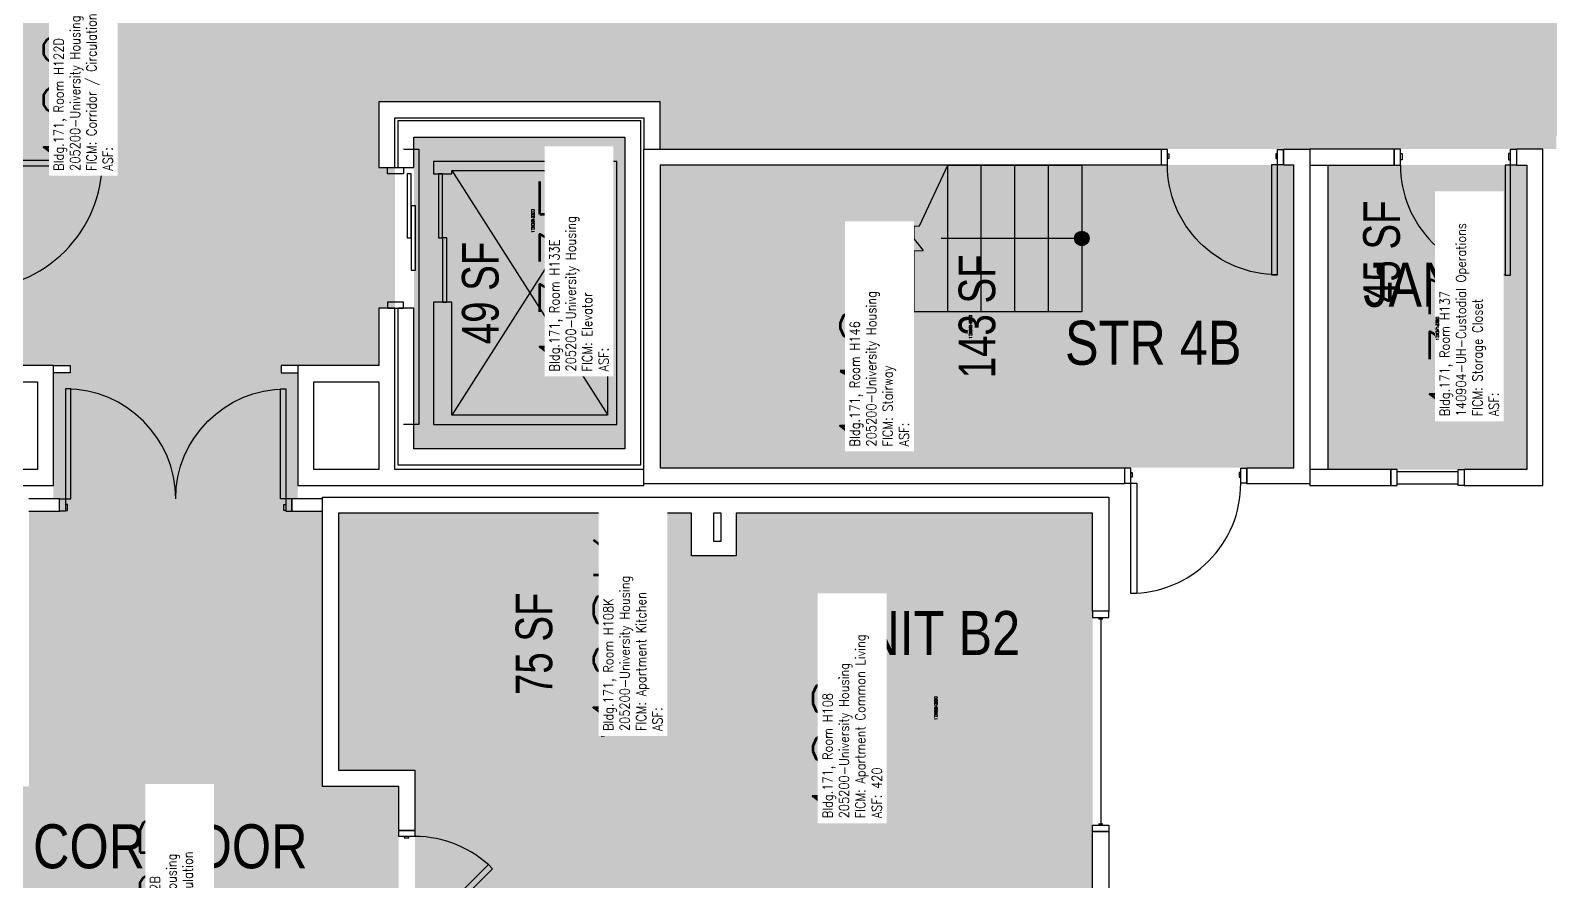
# Model space of a CAD drawing. Header units: inches. Extents: x -183 to 3698, y -798 to 1721.
# Drawn here: x 1365.7 to 1862.7, y 1021.9 to 1300.1 of the extents above; entities that cross this region are included whole.
import ezdxf
from ezdxf.enums import TextEntityAlignment as Align

# ---------------------------------------------------------------- set-up
doc = ezdxf.new("R2010")
doc.units = ezdxf.units.IN
doc.header["$LTSCALE"] = 96
doc.header["$MEASUREMENT"] = 0
for name, color, linetype in [('A-AREA-IDEN', 1, 'Continuous'), ('A-DOOR', 2, 'Continuous'), ('A-FLOR', 3, 'Continuous'), ('A-GLAZ', 1, 'Continuous'), ('A-IDEN-RNUM', 7, 'Continuous'), ('A-IDEN-SNUM', 4, 'Continuous'), ('A-IDEN-VNUM', 4, 'Continuous'), ('A-WALL', 5, 'Continuous'), ('AREA-TEXT', 3, 'Continuous'), ('Rooms-Category-Color', 7, 'Continuous'), ('Rooms-College-Color', 7, 'Continuous'), ('Rooms-Department-Color', 7, 'Continuous'), ('Rooms-Division-Color', 7, 'Continuous'), ('Rooms-Information', 7, 'Continuous')]:
    doc.layers.add(name, color=color, linetype=linetype)
doc.styles.add('AREA', font='arial.ttf', dxfattribs={"width": 0.75, "height": 12})
doc.styles.add('ROOMSNUMBER', font='txt.shx', dxfattribs={"height": 0.03})
doc.styles.add('ROOMVNUMBER', font='simplex.shx', dxfattribs={"width": 0.85})
doc.styles.get("Standard").update_dxf_attribs({"font": 'ARIALN.TTF'})

msp = doc.modelspace()

# ---------------------------------------------------------------- hatches: boundary and pattern name
at = {"layer": 'A-FLOR'}
h = msp.add_hatch(color=256, dxfattribs=at)
edge = h.paths.add_edge_path()
edge.add_line((1707.648283181721, 1230.709959323426), (1707.648283181721, 1233.290047354772))
edge.add_ellipse((1709.648283181721, 1232.000003339099), major_axis=(1.682886443342773, 1.682886443342775), ratio=0.9999999999999882, start_angle=45.000000000000284, end_angle=102.17709344266137, ccw=False)
edge.add_line((1709.648283181721, 1234.379964171208), (1709.648283181721, 1229.62004250699))
edge.add_ellipse((1709.648283181721, 1232.000003339099), major_axis=(-1.682886443342678, 1.682886443342678), ratio=0.9999999999999786, start_angle=77.82290655733408, end_angle=134.9999999999994, ccw=False)
edge = h.paths.add_edge_path()
edge.add_line((1707.648283181721, 1233.290047354772), (1707.648283181721, 1230.709959323426))
edge.add_ellipse((1709.648283181721, 1232.000003339099), major_axis=(-1.682886443342688, 1.682886443342688), ratio=0.999999999999943, start_angle=12.177093442662226, end_angle=77.82290655733448, ccw=False)
edge = h.paths.add_edge_path()
edge.add_line((1709.648283181721, 1232.000003339099), (1709.648283181721, 1234.379964171208))
edge.add_ellipse((1709.648283181721, 1232.000003339099), major_axis=(-1.682886443342732, 1.682886443342732), ratio=0.9999999999999699, start_angle=225.0000000000009, end_angle=314.99999999999915, ccw=False)
edge.add_line((1712.02824401383, 1232.000003339099), (1709.648283181721, 1232.000003339099))
edge = h.paths.add_edge_path()
edge.add_line((1709.648283181721, 1229.62004250699), (1709.648283181721, 1232.000003339099))
edge.add_line((1709.648283181721, 1232.000003339099), (1712.02824401383, 1232.000003339099))
edge.add_ellipse((1709.648283181721, 1232.000003339099), major_axis=(1.682886443342685, 1.682886443342685), ratio=0.9999999999999301, start_angle=225.000000000002, end_angle=314.999999999998, ccw=False)
at = {"layer": 'Rooms-Category-Color', "true_color": 0xadadad}
for points in [[(2434.813736300273, 1302.059794832431), (2431.278202275079, 1305.595328236364), (2404.374999074156, 1332.49852670988), (2404.374999074156, 1345.75000000002), (2041.217392062631, 1345.75000000002), (2041.217392062631, 1370.750000000013), (1958.893278883941, 1370.750000000013), (1958.893278883941, 1345.750000000013), (1868.874976931873, 1345.751251287169), (1868.874976939073, 1341.501251287158), (1864.874976939073, 1341.501251280381), (1864.874976939073, 1343.191933777711), (1824.87497694246, 1343.191933777711), (1824.87497694246, 1338.001251287156), (1816.87497694246, 1338.001251287156), (1816.87497694246, 1346.37490056057), (1715.125000077957, 1346.37490056057), (1715.125000077958, 1362.374386177637), (1654.125000077958, 1362.374209143134), (1654.125000077958, 1346.374477919144), (1376.125000077958, 1346.373758465239), (1376.125000077958, 1477.375000000006), (1260.125000077958, 1477.375000000006), (1260.125000077958, 1346.373761499035), (780.3750000779439, 1346.373761499044), (780.3750000779438, 1341.498758465237), (776.3750000779438, 1341.498758465237), (776.3750000779438, 1342.958158910471), (736.3774213658965, 1342.958158910471), (736.3774213658965, 1337.998758465235), (728.3774213658965, 1337.998758465235), (728.3774213658968, 1345.748758465236), (673.3567212719915, 1345.748758465233), (673.3567212719915, 1370.748758465233), (591.0326080933007, 1370.748758465233), (591.0326080933007, 1345.74875846524), (233.3028402271884, 1345.74875846524), (233.5000000779454, 1285.748758465238), (632.9673939197123, 1285.748758465238), (632.9673939197123, 1237.750000000023), (767.9999999253255, 1237.750000000023), (776.3750000779404, 1237.750000000023), (776.3750000779404, 1265.498758465237), (780.3750000779413, 1265.498758465237), (780.3750000779407, 1263.748758465235), (820.3750000779407, 1263.748758465235), (820.3750000779407, 1268.998758465235), (828.3750000779407, 1268.998758465235), (828.3750000779414, 1237.750000000015), (939.7173939197122, 1237.750000000015), (939.7173939197123, 1276.668832693983), (1347.188858093235, 1276.668832693985), (1347.18885809324, 1190.375000000005), (1378.688858093235, 1190.375000000005), (1378.688858093235, 1188.000000000025), (1373.188858093244, 1188.000000000025), (1373.188858093244, 1151.125000000008), (1373.188858093244, 1146.750000000025), (1375.188858093236, 1146.750000000025), (1375.188858093236, 1142.750000000025), (1451.188858093236, 1142.750000000025), (1451.188858093236, 1146.750000000025), (1453.111330882442, 1146.750000000025), (1453.188858093239, 1151.124999986885), (1453.188858093239, 1188.000000000025), (1447.688858093248, 1188.000000000025), (1447.688858093248, 1190.375000000005), (1479.64824344034, 1190.375000000005), (1479.648241545151, 1209.168832333085), (1484.898241545151, 1209.1688328625), (1484.898236906464, 1255.168832693983), (1479.648244520073, 1255.168832866397), (1479.648244520073, 1276.668832693982), (1571.648326620224, 1276.668832693983), (1571.648319224902, 1261.250003228345), (1860.500011187789, 1261.250002044935), (1864.874977075026, 1261.250002027011), (1864.874977067824, 1265.501251280381), (1868.874977067824, 1265.501251287158), (1868.874977070789, 1263.751251287157), (1908.874976931869, 1263.751251287157), (1908.874976931869, 1269.001251287157), (1916.874976931869, 1269.001251287157), (1916.874976932553, 1260.62500005977), (2047.491843762232, 1260.625000502803), (2047.491843762232, 1285.748757827274), (2323.845553869589, 1285.74875671842), (2348.969362678602, 1260.624947866226), (2386.307820846504, 1260.624947834508), (2392.387329429077, 1259.633387961236)], [(1560.148283182993, 1163.168832693983), (1491.148286979741, 1163.168832693983), (1491.148286979741, 1265.168832693983), (1560.148283182993, 1265.168832693983)], [(1571.648283181721, 1256.000003228345), (1779.023266808585, 1256.000003228345), (1779.023266808585, 1157.000002473303), (1571.648283181721, 1157.000002473303)], [(1461.188858093238, 1142.750000000025), (1365.188858093243, 1142.750000000025), (1365.188858093247, 1052.731721194056), (1340.188858093248, 1052.731721194056), (1340.188858093248, 970.4076080153651), (1365.18885809324, 970.4076080153652), (1365.188858093241, 603.0000000000068), (1461.18885809324, 603.0000000000547), (1461.18885809324, 970.4076080153657), (1486.188858093233, 970.4076080153656), (1486.188858093233, 1052.731721194056), (1461.188858093233, 1052.731721194056)]]:
    msp.add_hatch(color=253, dxfattribs=at).paths.add_polyline_path(points)
at = {"layer": 'Rooms-Category-Color', "true_color": 0x728ef3}
for points in [[(1790.273268945924, 1255.999999882945), (1855.250011187789, 1255.999999882945), (1855.250011187789, 1156.375036597754), (1790.273268945924, 1156.375036597754)], [(1581.938850054672, 1142.125004722547), (1466.438850054683, 1142.125004722547), (1466.438850054683, 1057.981725916588), (1596.563850054672, 1057.981725916588), (1596.563850054672, 1128.125004722549), (1581.938850054672, 1128.125004722546)], [(1592.188850054672, 731.625004722539), (1592.188850054671, 1006.625004722538), (1713.188850054677, 1006.625004722539), (1713.188850054684, 1142.125004722539), (1596.56385005467, 1142.125004722546), (1596.563850054666, 1057.981725916587), (1491.438850054676, 1057.981725916587), (1491.438850054677, 996.8567259165876), (1500.389207196806, 996.8567259165876), (1500.389207196806, 991.6067259165876), (1491.438850054677, 991.6067259165874), (1491.438850054677, 970.4076127378963), (1540.813850054665, 970.4076127378981), (1540.813850054664, 991.6067259165876), (1534.389207196806, 991.6067259165872), (1534.389207196806, 996.8567259165872), (1548.063850054665, 996.8567259165876), (1548.06385005467, 965.1576127378959), (1534.188850054684, 965.1576127378956), (1534.188850054684, 936.4076127378959), (1548.063850054665, 936.4076127378959), (1548.063850054666, 760.3750047225386), (1534.188850054685, 760.3750047225387), (1534.188850054685, 731.6250047225387)]]:
    msp.add_hatch(color=171, dxfattribs=at).paths.add_polyline_path(points)
at = {"layer": 'Rooms-College-Color', "true_color": 0xadadad}
for points in [[(2434.813736300273, 1302.059794832431), (2431.278202275079, 1305.595328236364), (2404.374999074156, 1332.49852670988), (2404.374999074156, 1345.75000000002), (2041.217392062631, 1345.75000000002), (2041.217392062631, 1370.750000000013), (1958.893278883941, 1370.750000000013), (1958.893278883941, 1345.750000000013), (1868.874976931873, 1345.751251287169), (1868.874976939073, 1341.501251287158), (1864.874976939073, 1341.501251280381), (1864.874976939073, 1343.191933777711), (1824.87497694246, 1343.191933777711), (1824.87497694246, 1338.001251287156), (1816.87497694246, 1338.001251287156), (1816.87497694246, 1346.37490056057), (1715.125000077957, 1346.37490056057), (1715.125000077958, 1362.374386177637), (1654.125000077958, 1362.374209143134), (1654.125000077958, 1346.374477919144), (1376.125000077958, 1346.373758465239), (1376.125000077958, 1477.375000000006), (1260.125000077958, 1477.375000000006), (1260.125000077958, 1346.373761499035), (780.3750000779439, 1346.373761499044), (780.3750000779438, 1341.498758465237), (776.3750000779438, 1341.498758465237), (776.3750000779438, 1342.958158910471), (736.3774213658965, 1342.958158910471), (736.3774213658965, 1337.998758465235), (728.3774213658965, 1337.998758465235), (728.3774213658968, 1345.748758465236), (673.3567212719915, 1345.748758465233), (673.3567212719915, 1370.748758465233), (591.0326080933007, 1370.748758465233), (591.0326080933007, 1345.74875846524), (233.3028402271884, 1345.74875846524), (233.5000000779454, 1285.748758465238), (632.9673939197123, 1285.748758465238), (632.9673939197123, 1237.750000000023), (767.9999999253255, 1237.750000000023), (776.3750000779404, 1237.750000000023), (776.3750000779404, 1265.498758465237), (780.3750000779413, 1265.498758465237), (780.3750000779407, 1263.748758465235), (820.3750000779407, 1263.748758465235), (820.3750000779407, 1268.998758465235), (828.3750000779407, 1268.998758465235), (828.3750000779414, 1237.750000000015), (939.7173939197122, 1237.750000000015), (939.7173939197123, 1276.668832693983), (1347.188858093235, 1276.668832693985), (1347.18885809324, 1190.375000000005), (1378.688858093235, 1190.375000000005), (1378.688858093235, 1188.000000000025), (1373.188858093244, 1188.000000000025), (1373.188858093244, 1151.125000000008), (1373.188858093244, 1146.750000000025), (1375.188858093236, 1146.750000000025), (1375.188858093236, 1142.750000000025), (1451.188858093236, 1142.750000000025), (1451.188858093236, 1146.750000000025), (1453.111330882442, 1146.750000000025), (1453.188858093239, 1151.124999986885), (1453.188858093239, 1188.000000000025), (1447.688858093248, 1188.000000000025), (1447.688858093248, 1190.375000000005), (1479.64824344034, 1190.375000000005), (1479.648241545151, 1209.168832333085), (1484.898241545151, 1209.1688328625), (1484.898236906464, 1255.168832693983), (1479.648244520073, 1255.168832866397), (1479.648244520073, 1276.668832693982), (1571.648326620224, 1276.668832693983), (1571.648319224902, 1261.250003228345), (1860.500011187789, 1261.250002044935), (1864.874977075026, 1261.250002027011), (1864.874977067824, 1265.501251280381), (1868.874977067824, 1265.501251287158), (1868.874977070789, 1263.751251287157), (1908.874976931869, 1263.751251287157), (1908.874976931869, 1269.001251287157), (1916.874976931869, 1269.001251287157), (1916.874976932553, 1260.62500005977), (2047.491843762232, 1260.625000502803), (2047.491843762232, 1285.748757827274), (2323.845553869589, 1285.74875671842), (2348.969362678602, 1260.624947866226), (2386.307820846504, 1260.624947834508), (2392.387329429077, 1259.633387961236)], [(1560.148283182993, 1163.168832693983), (1491.148286979741, 1163.168832693983), (1491.148286979741, 1265.168832693983), (1560.148283182993, 1265.168832693983)], [(1571.648283181721, 1256.000003228345), (1779.023266808585, 1256.000003228345), (1779.023266808585, 1157.000002473303), (1571.648283181721, 1157.000002473303)], [(1790.273268945924, 1255.999999882945), (1855.250011187789, 1255.999999882945), (1855.250011187789, 1156.375036597754), (1790.273268945924, 1156.375036597754)], [(1461.188858093238, 1142.750000000025), (1365.188858093243, 1142.750000000025), (1365.188858093247, 1052.731721194056), (1340.188858093248, 1052.731721194056), (1340.188858093248, 970.4076080153651), (1365.18885809324, 970.4076080153652), (1365.188858093241, 603.0000000000068), (1461.18885809324, 603.0000000000547), (1461.18885809324, 970.4076080153657), (1486.188858093233, 970.4076080153656), (1486.188858093233, 1052.731721194056), (1461.188858093233, 1052.731721194056)], [(1581.938850054672, 1142.125004722547), (1466.438850054683, 1142.125004722547), (1466.438850054683, 1057.981725916588), (1596.563850054672, 1057.981725916588), (1596.563850054672, 1128.125004722549), (1581.938850054672, 1128.125004722546)], [(1592.188850054672, 731.625004722539), (1592.188850054671, 1006.625004722538), (1713.188850054677, 1006.625004722539), (1713.188850054684, 1142.125004722539), (1596.56385005467, 1142.125004722546), (1596.563850054666, 1057.981725916587), (1491.438850054676, 1057.981725916587), (1491.438850054677, 996.8567259165876), (1500.389207196806, 996.8567259165876), (1500.389207196806, 991.6067259165876), (1491.438850054677, 991.6067259165874), (1491.438850054677, 970.4076127378963), (1540.813850054665, 970.4076127378981), (1540.813850054664, 991.6067259165876), (1534.389207196806, 991.6067259165872), (1534.389207196806, 996.8567259165872), (1548.063850054665, 996.8567259165876), (1548.06385005467, 965.1576127378959), (1534.188850054684, 965.1576127378956), (1534.188850054684, 936.4076127378959), (1548.063850054665, 936.4076127378959), (1548.063850054666, 760.3750047225386), (1534.188850054685, 760.3750047225387), (1534.188850054685, 731.6250047225387)]]:
    msp.add_hatch(color=253, dxfattribs=at).paths.add_polyline_path(points)
at = {"layer": 'Rooms-Department-Color', "true_color": 0xacacac}
for points in [[(2434.813736300273, 1302.059794832431), (2431.278202275079, 1305.595328236364), (2404.374999074156, 1332.49852670988), (2404.374999074156, 1345.75000000002), (2041.217392062631, 1345.75000000002), (2041.217392062631, 1370.750000000013), (1958.893278883941, 1370.750000000013), (1958.893278883941, 1345.750000000013), (1868.874976931873, 1345.751251287169), (1868.874976939073, 1341.501251287158), (1864.874976939073, 1341.501251280381), (1864.874976939073, 1343.191933777711), (1824.87497694246, 1343.191933777711), (1824.87497694246, 1338.001251287156), (1816.87497694246, 1338.001251287156), (1816.87497694246, 1346.37490056057), (1715.125000077957, 1346.37490056057), (1715.125000077958, 1362.374386177637), (1654.125000077958, 1362.374209143134), (1654.125000077958, 1346.374477919144), (1376.125000077958, 1346.373758465239), (1376.125000077958, 1477.375000000006), (1260.125000077958, 1477.375000000006), (1260.125000077958, 1346.373761499035), (780.3750000779439, 1346.373761499044), (780.3750000779438, 1341.498758465237), (776.3750000779438, 1341.498758465237), (776.3750000779438, 1342.958158910471), (736.3774213658965, 1342.958158910471), (736.3774213658965, 1337.998758465235), (728.3774213658965, 1337.998758465235), (728.3774213658968, 1345.748758465236), (673.3567212719915, 1345.748758465233), (673.3567212719915, 1370.748758465233), (591.0326080933007, 1370.748758465233), (591.0326080933007, 1345.74875846524), (233.3028402271884, 1345.74875846524), (233.5000000779454, 1285.748758465238), (632.9673939197123, 1285.748758465238), (632.9673939197123, 1237.750000000023), (767.9999999253255, 1237.750000000023), (776.3750000779404, 1237.750000000023), (776.3750000779404, 1265.498758465237), (780.3750000779413, 1265.498758465237), (780.3750000779407, 1263.748758465235), (820.3750000779407, 1263.748758465235), (820.3750000779407, 1268.998758465235), (828.3750000779407, 1268.998758465235), (828.3750000779414, 1237.750000000015), (939.7173939197122, 1237.750000000015), (939.7173939197123, 1276.668832693983), (1347.188858093235, 1276.668832693985), (1347.18885809324, 1190.375000000005), (1378.688858093235, 1190.375000000005), (1378.688858093235, 1188.000000000025), (1373.188858093244, 1188.000000000025), (1373.188858093244, 1151.125000000008), (1373.188858093244, 1146.750000000025), (1375.188858093236, 1146.750000000025), (1375.188858093236, 1142.750000000025), (1451.188858093236, 1142.750000000025), (1451.188858093236, 1146.750000000025), (1453.111330882442, 1146.750000000025), (1453.188858093239, 1151.124999986885), (1453.188858093239, 1188.000000000025), (1447.688858093248, 1188.000000000025), (1447.688858093248, 1190.375000000005), (1479.64824344034, 1190.375000000005), (1479.648241545151, 1209.168832333085), (1484.898241545151, 1209.1688328625), (1484.898236906464, 1255.168832693983), (1479.648244520073, 1255.168832866397), (1479.648244520073, 1276.668832693982), (1571.648326620224, 1276.668832693983), (1571.648319224902, 1261.250003228345), (1860.500011187789, 1261.250002044935), (1864.874977075026, 1261.250002027011), (1864.874977067824, 1265.501251280381), (1868.874977067824, 1265.501251287158), (1868.874977070789, 1263.751251287157), (1908.874976931869, 1263.751251287157), (1908.874976931869, 1269.001251287157), (1916.874976931869, 1269.001251287157), (1916.874976932553, 1260.62500005977), (2047.491843762232, 1260.625000502803), (2047.491843762232, 1285.748757827274), (2323.845553869589, 1285.74875671842), (2348.969362678602, 1260.624947866226), (2386.307820846504, 1260.624947834508), (2392.387329429077, 1259.633387961236)], [(1560.148283182993, 1163.168832693983), (1491.148286979741, 1163.168832693983), (1491.148286979741, 1265.168832693983), (1560.148283182993, 1265.168832693983)], [(1571.648283181721, 1256.000003228345), (1779.023266808585, 1256.000003228345), (1779.023266808585, 1157.000002473303), (1571.648283181721, 1157.000002473303)], [(1461.188858093238, 1142.750000000025), (1365.188858093243, 1142.750000000025), (1365.188858093247, 1052.731721194056), (1340.188858093248, 1052.731721194056), (1340.188858093248, 970.4076080153651), (1365.18885809324, 970.4076080153652), (1365.188858093241, 603.0000000000068), (1461.18885809324, 603.0000000000547), (1461.18885809324, 970.4076080153657), (1486.188858093233, 970.4076080153656), (1486.188858093233, 1052.731721194056), (1461.188858093233, 1052.731721194056)]]:
    msp.add_hatch(color=253, dxfattribs=at).paths.add_polyline_path(points)
at = {"layer": 'Rooms-Department-Color', "true_color": 0x604aed}
for points in [[(1790.273268945924, 1255.999999882945), (1855.250011187789, 1255.999999882945), (1855.250011187789, 1156.375036597754), (1790.273268945924, 1156.375036597754)], [(1581.938850054672, 1142.125004722547), (1466.438850054683, 1142.125004722547), (1466.438850054683, 1057.981725916588), (1596.563850054672, 1057.981725916588), (1596.563850054672, 1128.125004722549), (1581.938850054672, 1128.125004722546)], [(1592.188850054672, 731.625004722539), (1592.188850054671, 1006.625004722538), (1713.188850054677, 1006.625004722539), (1713.188850054684, 1142.125004722539), (1596.56385005467, 1142.125004722546), (1596.563850054666, 1057.981725916587), (1491.438850054676, 1057.981725916587), (1491.438850054677, 996.8567259165876), (1500.389207196806, 996.8567259165876), (1500.389207196806, 991.6067259165876), (1491.438850054677, 991.6067259165874), (1491.438850054677, 970.4076127378963), (1540.813850054665, 970.4076127378981), (1540.813850054664, 991.6067259165876), (1534.389207196806, 991.6067259165872), (1534.389207196806, 996.8567259165872), (1548.063850054665, 996.8567259165876), (1548.06385005467, 965.1576127378959), (1534.188850054684, 965.1576127378956), (1534.188850054684, 936.4076127378959), (1548.063850054665, 936.4076127378959), (1548.063850054666, 760.3750047225386), (1534.188850054685, 760.3750047225387), (1534.188850054685, 731.6250047225387)]]:
    msp.add_hatch(color=173, dxfattribs=at).paths.add_polyline_path(points)
at = {"layer": 'Rooms-Division-Color', "true_color": 0xadadad}
for points in [[(2434.813736300273, 1302.059794832431), (2431.278202275079, 1305.595328236364), (2404.374999074156, 1332.49852670988), (2404.374999074156, 1345.75000000002), (2041.217392062631, 1345.75000000002), (2041.217392062631, 1370.750000000013), (1958.893278883941, 1370.750000000013), (1958.893278883941, 1345.750000000013), (1868.874976931873, 1345.751251287169), (1868.874976939073, 1341.501251287158), (1864.874976939073, 1341.501251280381), (1864.874976939073, 1343.191933777711), (1824.87497694246, 1343.191933777711), (1824.87497694246, 1338.001251287156), (1816.87497694246, 1338.001251287156), (1816.87497694246, 1346.37490056057), (1715.125000077957, 1346.37490056057), (1715.125000077958, 1362.374386177637), (1654.125000077958, 1362.374209143134), (1654.125000077958, 1346.374477919144), (1376.125000077958, 1346.373758465239), (1376.125000077958, 1477.375000000006), (1260.125000077958, 1477.375000000006), (1260.125000077958, 1346.373761499035), (780.3750000779439, 1346.373761499044), (780.3750000779438, 1341.498758465237), (776.3750000779438, 1341.498758465237), (776.3750000779438, 1342.958158910471), (736.3774213658965, 1342.958158910471), (736.3774213658965, 1337.998758465235), (728.3774213658965, 1337.998758465235), (728.3774213658968, 1345.748758465236), (673.3567212719915, 1345.748758465233), (673.3567212719915, 1370.748758465233), (591.0326080933007, 1370.748758465233), (591.0326080933007, 1345.74875846524), (233.3028402271884, 1345.74875846524), (233.5000000779454, 1285.748758465238), (632.9673939197123, 1285.748758465238), (632.9673939197123, 1237.750000000023), (767.9999999253255, 1237.750000000023), (776.3750000779404, 1237.750000000023), (776.3750000779404, 1265.498758465237), (780.3750000779413, 1265.498758465237), (780.3750000779407, 1263.748758465235), (820.3750000779407, 1263.748758465235), (820.3750000779407, 1268.998758465235), (828.3750000779407, 1268.998758465235), (828.3750000779414, 1237.750000000015), (939.7173939197122, 1237.750000000015), (939.7173939197123, 1276.668832693983), (1347.188858093235, 1276.668832693985), (1347.18885809324, 1190.375000000005), (1378.688858093235, 1190.375000000005), (1378.688858093235, 1188.000000000025), (1373.188858093244, 1188.000000000025), (1373.188858093244, 1151.125000000008), (1373.188858093244, 1146.750000000025), (1375.188858093236, 1146.750000000025), (1375.188858093236, 1142.750000000025), (1451.188858093236, 1142.750000000025), (1451.188858093236, 1146.750000000025), (1453.111330882442, 1146.750000000025), (1453.188858093239, 1151.124999986885), (1453.188858093239, 1188.000000000025), (1447.688858093248, 1188.000000000025), (1447.688858093248, 1190.375000000005), (1479.64824344034, 1190.375000000005), (1479.648241545151, 1209.168832333085), (1484.898241545151, 1209.1688328625), (1484.898236906464, 1255.168832693983), (1479.648244520073, 1255.168832866397), (1479.648244520073, 1276.668832693982), (1571.648326620224, 1276.668832693983), (1571.648319224902, 1261.250003228345), (1860.500011187789, 1261.250002044935), (1864.874977075026, 1261.250002027011), (1864.874977067824, 1265.501251280381), (1868.874977067824, 1265.501251287158), (1868.874977070789, 1263.751251287157), (1908.874976931869, 1263.751251287157), (1908.874976931869, 1269.001251287157), (1916.874976931869, 1269.001251287157), (1916.874976932553, 1260.62500005977), (2047.491843762232, 1260.625000502803), (2047.491843762232, 1285.748757827274), (2323.845553869589, 1285.74875671842), (2348.969362678602, 1260.624947866226), (2386.307820846504, 1260.624947834508), (2392.387329429077, 1259.633387961236)], [(1560.148283182993, 1163.168832693983), (1491.148286979741, 1163.168832693983), (1491.148286979741, 1265.168832693983), (1560.148283182993, 1265.168832693983)], [(1571.648283181721, 1256.000003228345), (1779.023266808585, 1256.000003228345), (1779.023266808585, 1157.000002473303), (1571.648283181721, 1157.000002473303)], [(1461.188858093238, 1142.750000000025), (1365.188858093243, 1142.750000000025), (1365.188858093247, 1052.731721194056), (1340.188858093248, 1052.731721194056), (1340.188858093248, 970.4076080153651), (1365.18885809324, 970.4076080153652), (1365.188858093241, 603.0000000000068), (1461.18885809324, 603.0000000000547), (1461.18885809324, 970.4076080153657), (1486.188858093233, 970.4076080153656), (1486.188858093233, 1052.731721194056), (1461.188858093233, 1052.731721194056)]]:
    msp.add_hatch(color=253, dxfattribs=at).paths.add_polyline_path(points)
at = {"layer": 'Rooms-Division-Color', "true_color": 0x604aed}
for points in [[(1790.273268945924, 1255.999999882945), (1855.250011187789, 1255.999999882945), (1855.250011187789, 1156.375036597754), (1790.273268945924, 1156.375036597754)], [(1581.938850054672, 1142.125004722547), (1466.438850054683, 1142.125004722547), (1466.438850054683, 1057.981725916588), (1596.563850054672, 1057.981725916588), (1596.563850054672, 1128.125004722549), (1581.938850054672, 1128.125004722546)], [(1592.188850054672, 731.625004722539), (1592.188850054671, 1006.625004722538), (1713.188850054677, 1006.625004722539), (1713.188850054684, 1142.125004722539), (1596.56385005467, 1142.125004722546), (1596.563850054666, 1057.981725916587), (1491.438850054676, 1057.981725916587), (1491.438850054677, 996.8567259165876), (1500.389207196806, 996.8567259165876), (1500.389207196806, 991.6067259165876), (1491.438850054677, 991.6067259165874), (1491.438850054677, 970.4076127378963), (1540.813850054665, 970.4076127378981), (1540.813850054664, 991.6067259165876), (1534.389207196806, 991.6067259165872), (1534.389207196806, 996.8567259165872), (1548.063850054665, 996.8567259165876), (1548.06385005467, 965.1576127378959), (1534.188850054684, 965.1576127378956), (1534.188850054684, 936.4076127378959), (1548.063850054665, 936.4076127378959), (1548.063850054666, 760.3750047225386), (1534.188850054685, 760.3750047225387), (1534.188850054685, 731.6250047225387)]]:
    msp.add_hatch(color=173, dxfattribs=at).paths.add_polyline_path(points)

# ---------------------------------------------------------------- linework, layer by layer
at = {"layer": 'A-DOOR'}
for p, q in [((1487.773286979741, 1261.168832693983), (1492.773286979741, 1261.168832693983)), ((1492.773286979741, 1261.168832693983), (1492.773286979741, 1171.168832693983)), ((1813.875011170062, 1261.250000722528), (1811.875011170062, 1261.250000665802)), ((1811.875011170062, 1261.250000665802), (1811.875011318966, 1256.000000665802)), ((1813.875011318966, 1256.000000722528), (1813.875011170062, 1261.250000722528)), ((1813.875011212606, 1259.750000722528), (1814.500011212606, 1259.750000740254)), ((1813.875011269331, 1257.750000722528), (1813.875011212606, 1259.750000722528)), ((1814.500011269331, 1257.750000740254), (1813.875011269331, 1257.750000722528)), ((1814.500011212606, 1259.750000740254), (1814.500011269331, 1257.750000740254)), ((1849.875011212606, 1259.750001743582), (1849.250011212606, 1259.750001725855)), ((1849.250011212606, 1259.750001725855), (1849.250011269331, 1257.750001725855)), ((1849.250011269331, 1257.750001725855), (1849.875011269331, 1257.750001743582)), ((1849.875011170062, 1261.250001743582), (1851.875011170062, 1261.250001800307)), ((1849.875011318966, 1256.000001743582), (1849.875011170062, 1261.250001743582)), ((1849.875011269331, 1257.750001743582), (1849.875011212606, 1259.750001743582)), ((1851.875011170062, 1261.250001800307), (1851.875011318966, 1256.000001800307)), ((1389.188858093236, 1257.450480083461), (1347.188858093236, 1257.450480083459)), ((1347.188858093237, 1255.700480083459), (1389.188858093237, 1255.700480083461)), ((1389.188858093237, 1255.700480083461), (1389.188858093236, 1257.450480083461)), ((1482.523286979741, 1253.168832693983), (1482.523286979741, 1255.168832693983)), ((1482.523286979741, 1255.168832693983), (1487.773286979741, 1255.168832693983)), ((1487.773286979741, 1253.168832693983), (1482.523286979741, 1253.168832693983)), ((1487.773286979741, 1255.168832693983), (1487.773286979741, 1253.168832693983)), ((1500.523286979741, 1253.168832693982), (1499.148286979741, 1253.168832693982)), ((1499.148286979741, 1253.168832693982), (1499.148286979741, 1232.168832693982)), ((1500.523286979741, 1232.168832693982), (1500.523286979741, 1253.168832693982)), ((1811.875011318966, 1256.000000665802), (1813.875011318966, 1256.000000722528)), ((1849.875011318966, 1256.000001743582), (1848.125011318966, 1256.000001693948)), ((1848.125011318966, 1256.000001693948), (1848.12501234002, 1220.000001693948)), ((1849.87501234002, 1220.000001743582), (1849.875011318966, 1256.000001743582)), ((1851.875011318966, 1256.000001800307), (1849.875011318966, 1256.000001743582)), ((1499.148286979741, 1232.168832693982), (1500.523286979741, 1232.168832693982)), ((1501.898286979741, 1232.168832693982), (1500.523286979741, 1232.168832693982)), ((1500.523286979741, 1232.168832693982), (1500.523286979741, 1211.168832693982)), ((1501.898286979741, 1211.168832693982), (1501.898286979741, 1232.168832693982)), ((1848.12501234002, 1220.000001693948), (1849.87501234002, 1220.000001743582)), ((1482.523286979741, 1211.168832693983), (1482.523286979741, 1209.168832693983)), ((1487.773286979741, 1211.168832693983), (1482.523286979741, 1211.168832693983)), ((1482.523286979741, 1209.168832693983), (1487.773286979741, 1209.168832693983)), ((1487.773286979741, 1209.168832693983), (1487.773286979741, 1211.168832693983)), ((1500.523286979741, 1211.168832693982), (1501.898286979741, 1211.168832693982)), ((1378.938858093236, 1182.750000000025), (1377.188858093236, 1182.750000000025)), ((1377.188858093236, 1182.750000000025), (1377.188858093236, 1146.750000000025)), ((1378.938858093236, 1146.750000000025), (1378.938858093236, 1182.750000000025)), ((1447.438858093236, 1146.750000000025), (1447.438858093236, 1182.750000000025)), ((1447.438858093236, 1182.750000000025), (1449.188858093236, 1182.750000000025)), ((1449.188858093236, 1182.750000000025), (1449.188858093236, 1146.750000000025)), ((1492.773286979741, 1171.168832693983), (1487.773286979741, 1171.168832693983)), ((1375.188858093236, 1142.750000000025), (1375.188858093236, 1146.750000000025)), ((1375.188858093236, 1146.750000000025), (1377.188858093236, 1146.750000000025)), ((1377.188858093236, 1146.750000000025), (1378.938858093236, 1146.750000000025)), ((1377.188858093236, 1146.750000000025), (1377.188858093236, 1142.750000000025)), ((1377.813858093236, 1145.000000000025), (1377.188858093236, 1145.000000000025)), ((1377.188858093236, 1145.000000000025), (1377.188858093236, 1143.000000000025)), ((1377.813858093236, 1143.000000000025), (1377.813858093236, 1145.000000000025)), ((1449.188858093236, 1146.750000000025), (1447.438858093236, 1146.750000000025)), ((1448.563858093236, 1143.000000000025), (1448.563858093236, 1145.000000000025)), ((1448.563858093236, 1145.000000000025), (1449.188858093236, 1145.000000000025)), ((1451.188858093236, 1146.750000000025), (1449.188858093236, 1146.750000000025)), ((1449.188858093236, 1146.750000000025), (1449.188858093236, 1142.750000000025)), ((1449.188858093236, 1145.000000000025), (1449.188858093236, 1143.000000000025)), ((1451.188858093236, 1142.750000000025), (1451.188858093236, 1146.750000000025)), ((1377.188858093236, 1142.750000000025), (1375.188858093236, 1142.750000000025)), ((1377.188858093236, 1143.000000000025), (1377.813858093236, 1143.000000000025)), ((1449.188858093236, 1143.000000000025), (1448.563858093236, 1143.000000000025)), ((1449.188858093236, 1142.750000000025), (1451.188858093236, 1142.750000000025))]:
    msp.add_line(p, q, dxfattribs=at)
for points in [[(1737.648268743118, 1261.125002648208), (1735.648268743118, 1261.125002655197), (1735.648268725644, 1256.125002655197), (1737.648268725644, 1256.125002648208)], [(1737.648268737876, 1259.625002648208), (1738.148268737876, 1259.625002646461), (1738.148268732633, 1258.125002646461), (1737.648268732633, 1258.125002648208)], [(1773.648268737876, 1259.625002522395), (1773.148268737876, 1259.625002524142), (1773.148268732633, 1258.125002524142), (1773.648268732633, 1258.125002522395)], [(1773.648268743118, 1261.125002522395), (1775.648268743118, 1261.125002515405), (1775.648268725644, 1256.125002515405), (1773.648268725644, 1256.125002522395)], [(1490.273286979741, 1253.168832693983), (1488.898286979741, 1253.168832693983), (1488.898286979741, 1232.168832693983), (1490.273286979741, 1232.168832693983)], [(1773.648268725644, 1256.125002522395), (1771.648268725644, 1256.125002529385), (1771.648268599831, 1220.125002529385), (1773.648268599831, 1220.125002522395)], [(1491.648286979741, 1242.668832693983), (1490.273286979741, 1242.668832693983), (1490.273286979741, 1221.668832693983), (1491.648286979741, 1221.668832693983)], [(1725.648268683876, 1156.875002503634), (1723.648268683876, 1156.87500250477), (1723.648268681035, 1151.87500250477), (1725.648268681035, 1151.875002503634)], [(1725.648268683024, 1155.375002503634), (1726.148268683024, 1155.37500250335), (1726.148268682171, 1153.87500250335), (1725.648268682171, 1153.875002503634)], [(1761.648268683024, 1155.375002483176), (1761.148268683024, 1155.375002483461), (1761.148268682171, 1153.875002483461), (1761.648268682171, 1153.875002483176)], [(1761.648268683876, 1156.875002483176), (1763.648268683876, 1156.87500248204), (1763.648268681035, 1151.87500248204), (1761.648268681035, 1151.875002483176)], [(1725.648268681035, 1151.875002503634), (1727.648268681035, 1151.875002502497), (1727.648268660577, 1115.875002502497), (1725.648268660577, 1115.875002503634)], [(1486.188858093233, 1036.344102215162), (1486.188858093233, 1038.344102215162), (1491.438858093233, 1038.344102215162), (1491.438858093233, 1036.344102215162)], [(1487.938858093233, 1036.344102215162), (1487.938858093233, 1035.844102215162), (1489.438858093233, 1035.844102215162), (1489.438858093233, 1036.344102215162)], [(1491.438858093233, 1000.344102215162), (1490.02464453086, 1001.758315777534), (1515.480488653575, 1027.21415990025), (1516.894702215949, 1025.799946337877)]]:
    msp.add_lwpolyline(points, close=True, dxfattribs=at)
for centre, radius, start, end in [((1347.188858093236, 1257.450480083459), 42, 270.0000000000027, 2.77137275000347e-12), ((1849.875011318966, 1256.000001743582), 36, 180.0000016250586, 270.0000016250586), ((1377.188858093236, 1146.750000000025), 36, 0, 90), ((1725.648268681035, 1151.875002503634), 36, 269.9999999674441, 359.9999999674442), ((1491.438858093233, 1000.344102215162), 36, 45.00000000001843, 90)]:
    msp.add_arc(centre, radius, start, end, dxfattribs=at)
at = {"layer": 'A-DOOR', "extrusion": (0, 0, -1)}
for centre, start, end in [((-1773.648268725644, 1256.125002522395), 270.0000002002334, 2.002334738599701e-07), ((-1449.188858093236, 1146.750000000025), 0, 90)]:
    msp.add_arc(centre, 36, start, end, dxfattribs=at)
at = {"layer": 'A-FLOR'}
for p, q in [((1656.550065359554, 1236.078388380766), (1665.839666977442, 1256.000003339101)), ((1665.839666977442, 1256.000003339101), (1709.648283181721, 1256.000003339099)), ((1709.648283181722, 1256.000003339099), (1709.648283181719, 1208.000003339099)), ((1651.520789228973, 1235.940978037767), (1656.550065359554, 1236.078388380766)), ((1651.520789228973, 1235.940978037767), (1657.775777134469, 1228.059028640435)), ((1654.648283181721, 1236.026427713946), (1654.648283181721, 1232.000003339101)), ((1643.456899385999, 1208.000003339101), (1652.746501003887, 1227.921618297436)), ((1652.746501003887, 1227.921618297436), (1657.775777134469, 1228.059028640435)), ((1709.648283181721, 1232.000003339099), (1663.648283181721, 1232.0000033391)), ((1709.64828318172, 1208.000003339099), (1643.456899385999, 1208.000003339101))]:
    msp.add_line(p, q, dxfattribs=at)
at = {"layer": 'A-FLOR', "extrusion": (0.7093407338182058, -3.539653625472091e-14, 0.7048657484558668), "elevation": 1181.512175475114}
msp.add_lwpolyline([(1255.589579464788, -1174.058423789069), (1208.000003339183, -1174.058423789069)], dxfattribs=at)
at = {"layer": 'A-FLOR', "extrusion": (0.7088232707039066, -3.528737596346834e-14, 0.7053861147687955), "elevation": 1188.447319904914}
msp.add_lwpolyline([(1256.000003339184, -1182.684418307281), (1208.000003339183, -1182.684418307281)], dxfattribs=at)
at = {"layer": 'A-FLOR', "extrusion": (0.7093325348922885, -3.552273329864081e-14, 0.7048739993383786), "elevation": 1197.103834715866}
msp.add_lwpolyline([(1256.000003339185, -1189.579394842804), (1208.000003339184, -1189.579394842804)], dxfattribs=at)
at = {"layer": 'A-FLOR', "extrusion": (0.7093599685804564, -3.51040816757288e-14, 0.7048463910495208), "elevation": 1204.953092786989}
msp.add_lwpolyline([(1256.000003339184, -1197.286112063057), (1208.000003339184, -1197.286112063057)], dxfattribs=at)
at = {"layer": 'A-FLOR', "extrusion": (0.7093404774836279, -3.540046770016879e-14, 0.7048660064177437), "elevation": 1173.709003259544}
msp.add_lwpolyline([(1227.973578964338, -1166.305327392231), (1208.000003339183, -1166.305327392231)], dxfattribs=at)
at = {"layer": 'A-FLOR', "extrusion": (0.008841622276336484, -6.257657593204167e-16, 0.9999609120938292), "elevation": 14.53251727504191}
msp.add_lwpolyline([(1643.584036411849, 1208.410427213496), (1643.584036411849, 1208.000003339101)], dxfattribs=at)
at = {"layer": 'A-FLOR'}
msp.add_circle((1709.648283181721, 1232.000003339099), 2.379960832109027, dxfattribs=at)
msp.add_solid([(1672.648283181721, 1230.5000033391), (1672.648283181721, 1233.5000033391), (1663.648283181721, 1232.0000033391)], dxfattribs=at)
at = {"layer": 'A-GLAZ'}
for p, q in [((1812.761640611657, 1156.37503280141), (1810.761640611657, 1156.37503262271)), ((1810.761640611657, 1156.37503262271), (1810.761641080745, 1151.12503262271)), ((1812.761641080745, 1151.12503280141), (1812.761640611657, 1156.37503280141)), ((1812.761640667501, 1155.750032372529), (1832.761640667501, 1155.750033087331)), ((1832.761640611657, 1156.375034588414), (1834.761640611657, 1156.375034767114)), ((1832.761641080745, 1151.125034588414), (1832.761640611657, 1156.375034588414)), ((1834.761640611657, 1156.375034767114), (1834.761641080745, 1151.125034767114)), ((1810.761641080745, 1151.12503262271), (1812.761641080745, 1151.12503280141)), ((1812.761641024902, 1151.750032551234), (1832.761641024902, 1151.750033087336)), ((1834.761641080745, 1151.125034767114), (1832.761641080745, 1151.125034588414)), ((1715.063858093233, 1107.508888331258), (1716.563858093233, 1107.508888331258)), ((1715.813858093233, 1107.508888331258), (1715.813858093233, 1040.508888331258)), ((1715.063858093233, 1040.508888331258), (1716.563858093233, 1040.508888331258))]:
    msp.add_line(p, q, dxfattribs=at)
for points in [[(1718.438858093233, 1108.008888331258), (1718.438858093233, 1110.008888331258), (1713.188858093233, 1110.008888331258), (1713.188858093233, 1108.008888331258)], [(1718.438858093233, 1040.008888331258), (1718.438858093233, 1038.008888331258), (1713.188858093233, 1038.008888331258), (1713.188858093233, 1040.008888331258)]]:
    msp.add_lwpolyline(points, close=True, dxfattribs=at)
at = {"layer": 'A-WALL'}
for p, q in [((1571.648326620224, 1276.668832693983), (1479.648244948253, 1276.668832693982)), ((1479.648244948253, 1276.668832693982), (1479.648244520073, 1255.168832866397)), ((1571.648319224902, 1261.250002700789), (1571.648326620224, 1276.668832693983)), ((1484.898244843697, 1271.418832693982), (1566.39832410217, 1271.418832693983)), ((1484.898244520073, 1255.168832761842), (1484.898244843697, 1271.418832693982)), ((1485.898286979741, 1270.418832693983), (1485.898286979741, 1255.168832693983)), ((1565.398283182993, 1270.418832693983), (1485.898286979741, 1270.418832693983)), ((1565.398283182993, 1157.918832693983), (1565.398283182993, 1270.418832693983)), ((1566.39832410217, 1271.418832693983), (1566.398319224903, 1261.250005218842)), ((1491.148286979741, 1255.168832693983), (1491.148286979741, 1265.168832693983)), ((1491.148286979741, 1265.168832693983), (1560.148283182993, 1265.168832693983)), ((1560.148283182993, 1265.168832693983), (1560.148283182993, 1163.168832693983)), ((1566.398283181721, 1261.250003246693), (1735.648268743555, 1261.250002655197)), ((1566.398283181721, 1151.750002592426), (1566.398283181721, 1261.250003246693)), ((1566.398319224903, 1261.250005218842), (1571.648319224902, 1261.250002700789)), ((1735.648268743555, 1261.250002655197), (1735.648268725207, 1256.000002655197)), ((1775.648268725207, 1256.000002515405), (1775.648268743555, 1261.250002515405)), ((1775.648268743555, 1261.250002515405), (1784.273268826846, 1261.250002485263)), ((1784.273268826846, 1261.250002485263), (1784.273266706946, 1151.750002470319)), ((1811.875011170062, 1261.250000665802), (1784.27326879702, 1261.249999882945)), ((1784.27326879702, 1261.249999882945), (1784.273268945924, 1255.999999882945)), ((1811.875011318966, 1256.000000665802), (1811.875011170062, 1261.250000665802)), ((1860.500011187789, 1261.250002044935), (1851.875011170062, 1261.250001800307)), ((1851.875011170062, 1261.250001800307), (1851.875011318966, 1256.000001800307)), ((1860.500011187789, 1151.125037066842), (1860.500011187789, 1261.250002044935)), ((1479.648244520073, 1255.168832866397), (1484.898244520073, 1255.168832761842)), ((1485.898286979741, 1255.168832693983), (1491.148286979741, 1255.168832693983)), ((1497.523286979741, 1257.168832693981), (1497.523286979741, 1253.168832693982)), ((1557.510410640119, 1257.168832693979), (1497.523286979741, 1257.168832693981)), ((1497.523286979741, 1253.168832693982), (1503.523286979741, 1253.168832693982)), ((1503.523286979741, 1253.168832693982), (1503.523286979741, 1254.16883269398)), ((1503.523286979741, 1254.16883269398), (1554.510410640119, 1254.168832693979)), ((1503.523286979741, 1254.168832693982), (1554.523286979741, 1174.168832693982)), ((1554.523286979741, 1254.168832693979), (1503.523286979741, 1174.168832693982)), ((1554.510410640118, 1254.168832693979), (1554.510410640119, 1174.168832693982)), ((1557.510410640119, 1171.168832693982), (1557.510410640118, 1257.168832693979)), ((1735.648268725207, 1256.000002655197), (1571.648283181721, 1256.000003228345)), ((1571.648283181721, 1256.000003228345), (1571.648283181721, 1157.000002591147)), ((1779.023268725207, 1256.00000250361), (1775.648268725207, 1256.000002515405)), ((1779.023266808585, 1157.000002473303), (1779.023268725207, 1256.00000250361)), ((1784.273268945924, 1255.999999882945), (1811.875011318966, 1256.000000665802)), ((1790.273266796485, 1156.375030255969), (1790.273268945924, 1255.999999882945)), ((1851.875011318966, 1256.000001800307), (1855.250011187789, 1256.000001896031)), ((1855.250011187789, 1256.000001896031), (1855.250011187789, 1156.375036597754)), ((1484.898241545151, 1209.1688328625), (1479.648241545151, 1209.168832333085)), ((1479.648241545151, 1209.168832333085), (1479.64824344034, 1190.375000000004)), ((1484.898246868934, 1156.375000652747), (1484.898241545151, 1209.1688328625)), ((1491.148286979741, 1209.168832693983), (1485.898286979741, 1209.168832693983)), ((1485.898286979741, 1209.168832693983), (1485.898286979741, 1157.918832693983)), ((1491.148286979741, 1163.168832693983), (1491.148286979741, 1209.168832693983)), ((1503.523286979741, 1211.168832693982), (1497.523286979741, 1211.168832693982)), ((1497.523286979741, 1211.168832693982), (1497.523286979741, 1171.168832693982)), ((1503.523286979741, 1174.168832693982), (1503.523286979741, 1211.168832693982)), ((1373.188858093243, 1190.375000000005), (1347.18885809324, 1190.375000000005)), ((1373.188858093246, 1151.125000000007), (1373.188858093243, 1190.375000000005)), ((1373.18885809323, 1190.375000000005), (1378.688858093235, 1190.375000000005)), ((1378.688858093235, 1188.000000000025), (1373.188858093231, 1188.000000000025)), ((1373.188858093231, 1188.000000000025), (1373.188858093231, 1188.000000000025)), ((1373.188858093231, 1188.000000000025), (1373.188858093231, 1188.000000000025)), ((1378.688858093235, 1190.375000000005), (1378.688858093235, 1188.000000000025)), ((1453.188858093253, 1190.375000000005), (1447.688858093248, 1190.375000000005)), ((1447.688858093248, 1190.375000000005), (1447.688858093248, 1188.000000000025)), ((1447.688858093248, 1188.000000000025), (1453.188858093252, 1188.000000000025)), ((1453.188858093241, 1190.375000000005), (1453.188858093239, 1151.124999986885)), ((1479.64824344034, 1190.375000000004), (1453.188858093241, 1190.375000000005)), ((1453.188858093252, 1188.000000000025), (1453.188858093252, 1188.000000000025)), ((1453.188858093252, 1188.000000000025), (1453.188858093252, 1188.000000000025)), ((1347.18885809324, 1185.125000000005), (1367.938858093244, 1185.125000000005)), ((1367.938858093244, 1185.125000000005), (1367.938858093245, 1156.375000000007)), ((1458.438858093239, 1156.375000097129), (1458.438858093241, 1185.125000000005)), ((1458.438858093241, 1185.125000000005), (1479.648243969755, 1185.125000000004)), ((1479.648243969755, 1185.125000000004), (1479.648246868934, 1156.375000542503)), ((1554.510410640119, 1174.168832693982), (1503.523286979741, 1174.168832693982)), ((1497.523286979741, 1171.168832693982), (1557.510410640119, 1171.168832693982)), ((1560.148283182993, 1163.168832693983), (1491.148286979741, 1163.168832693983)), ((1367.938858093245, 1156.375000000008), (1347.188858093242, 1156.375000000008)), ((1479.648246868934, 1156.375000542503), (1458.438858093239, 1156.375000097129)), ((1566.398286882622, 1156.375002364159), (1484.898246868934, 1156.375000652747)), ((1485.898286979741, 1157.918832693983), (1565.398283182993, 1157.918832693983)), ((1566.398286992866, 1151.125002364159), (1566.398286882622, 1156.375002364159)), ((1571.648283181721, 1157.000002591147), (1723.648268683947, 1157.00000250477)), ((1723.648268683947, 1157.00000250477), (1723.648268680964, 1151.75000250477)), ((1763.648268683947, 1157.00000248204), (1779.023266808585, 1157.000002473303)), ((1763.648268680964, 1151.75000248204), (1763.648268683947, 1157.00000248204)), ((1810.761640611657, 1156.37503262271), (1784.273266293701, 1156.375030255969)), ((1784.273266293701, 1156.375030255969), (1784.27326676279, 1151.125030255969)), ((1810.761641080745, 1151.12503262271), (1810.761640611657, 1156.37503262271)), ((1855.250011187789, 1156.375036597753), (1834.761640611657, 1156.375034767114)), ((1834.761640611657, 1156.375034767114), (1834.761641080745, 1151.125034767114)), ((1113.938858093247, 1151.125000000008), (1373.188858093246, 1151.125000000008)), ((1453.188858093239, 1151.124999986885), (1566.398286992866, 1151.125002364159)), ((1723.648268680964, 1151.75000250477), (1566.398283181721, 1151.750002594131)), ((1784.273266706946, 1151.750002470319), (1763.648268680964, 1151.75000248204)), ((1784.27326676279, 1151.125030255969), (1810.761641080745, 1151.12503262271)), ((1834.761641080745, 1151.125034767114), (1860.500011187789, 1151.125037066842)), ((1375.188858093236, 1146.750000000025), (1365.188858093243, 1146.750000000025)), ((1375.188858093236, 1142.750000000025), (1375.188858093236, 1146.750000000025)), ((1451.188858093236, 1146.750000000025), (1451.188858093236, 1142.750000000025)), ((1461.188858093239, 1146.750000000025), (1451.188858093236, 1146.750000000025)), ((1461.188858093233, 1052.731721194056), (1461.188858093239, 1147.375000000023)), ((1461.188858093239, 1147.375000000023), (1718.438858093233, 1147.375000000007)), ((1461.188858093239, 1142.750000000025), (1461.188858093239, 1146.750000000025)), ((1718.438858093233, 1147.375000000007), (1718.438858093233, 1110.008888331258)), ((1365.188858093243, 1142.750000000025), (1375.188858093236, 1142.750000000025)), ((1451.188858093236, 1142.750000000025), (1461.188858093239, 1142.750000000025)), ((1466.438858093239, 1142.125000000023), (1466.438858093233, 1057.981721194056)), ((1581.938858093227, 1142.125000000015), (1466.438858093239, 1142.125000000023)), ((1581.938858093227, 1128.125000000015), (1581.938858093227, 1142.125000000015)), ((1591.688858093227, 1142.125000000015), (1589.188858093227, 1142.125000000015)), ((1589.188858093227, 1142.125000000015), (1589.188858093227, 1133.000000000016)), ((1591.688858093227, 1133.000000000016), (1591.688858093227, 1142.125000000015)), ((1713.188858093233, 1142.125000000007), (1596.563858093227, 1142.125000000015)), ((1596.563858093227, 1142.125000000015), (1596.563858093227, 1128.125000000017)), ((1713.188858093233, 1110.008888331258), (1713.188858093233, 1142.125000000007)), ((1589.188858093227, 1133.000000000016), (1591.688858093227, 1133.000000000016)), ((1596.563858093227, 1128.125000000017), (1581.938858093227, 1128.125000000015)), ((1718.438858093233, 1110.008888331258), (1713.188858093233, 1110.008888331258)), ((1466.438858093234, 1057.981721194056), (1491.438858093233, 1057.981721194056)), ((1491.438858093233, 1057.981721194056), (1491.438858093233, 1038.344102215161)), ((1486.188858093233, 1052.731721194056), (1461.188858093233, 1052.731721194056)), ((1486.188858093233, 1038.344102215161), (1486.188858093233, 1052.731721194056)), ((1491.438858093233, 1038.344102215161), (1486.188858093233, 1038.344102215161)), ((1713.188858093233, 1006.625000000006), (1713.188858093233, 1038.008888331258)), ((1713.188858093233, 1038.008888331258), (1718.438858093233, 1038.008888331258)), ((1718.438858093233, 1038.008888331258), (1718.438858093233, 1006.625000000006))]:
    msp.add_line(p, q, dxfattribs=at)

# ---------------------------------------------------------------- texts
at = {"layer": 'A-AREA-IDEN'}
for s, p in [('JAN.', (1819.581741862496, 1209.630712312382)), ('STR 4B', (1733.000876585316, 1190.672284737739)), ('UNIT B2', (1657.851685629549, 1095.703163405439)), ('CORRIDOR', (1411.425657540102, 1025.931331137877))]:
    msp.add_text(s, height=14.4, dxfattribs=at).set_placement(p, align=Align.CENTER)
at = {"layer": 'A-IDEN-RNUM', "style": 'ROOMSNUMBER', "width": 0.85}
for s, p in [('0133-E0', (1530.056860341918, 1237.707763520156)), ('0146-00', (1673.246014166176, 1203.069075314547)), ('0137-00', (1825.998041905048, 1202.468658248475)), ('0108-00', (1661.920004269299, 1078.314161355735)), ('0108-K0', (1552.961193685573, 1072.596034749304))]:
    msp.add_text(s, height=1, rotation=90, dxfattribs=at).set_placement(p, align=Align.MIDDLE_CENTER)
at = {"layer": 'A-IDEN-SNUM', "style": 'ROOMSNUMBER', "width": 0.85}
for s, p in [('1710H133E0', (1530.056860341918, 1237.707763520156)), ('1710H14600', (1673.246014166176, 1203.069075314547)), ('1710H13700', (1825.998041905048, 1202.468658248475)), ('1710H10800', (1661.920004269299, 1078.314161355735)), ('1710H108K0', (1552.961193685573, 1072.596034749304))]:
    msp.add_text(s, height=1, rotation=90, dxfattribs=at).set_placement(p, align=Align.MIDDLE_CENTER)
at = {"layer": 'A-IDEN-VNUM', "style": 'ROOMVNUMBER', "width": 0.85}
for s, p in [('122D', (1381.35905143202, 1285.991567273115)), ('133E', (1543.540811529452, 1219.889600891464)), ('137', (1834.794307851069, 1196.576836756871)), ('146', (1641.828708624169, 1186.252829462421)), ('108K', (1561.18047397322, 1102.706419892711)), ('108', (1632.921808366615, 1065.06132899795)), ('122B', (1412.876104484827, 1011.803833093955))]:
    msp.add_text(s, height=22.5, rotation=90, dxfattribs=at).set_placement(p, align=Align.MIDDLE_CENTER)
at = {"layer": 'AREA-TEXT', "style": 'AREA', "width": 0.75}
for s, p in [('45 SF', (1807.696403242364, 1227.650707982481)), ('49 SF', (1512.84038559932, 1214.168832693985)), ('143 SF', (1675.335774995152, 1206.500002850823)), ('75 SF', (1530.400840120992, 1099.385024409562))]:
    msp.add_text(s, height=12, rotation=90, dxfattribs=at).set_placement(p, align=Align.MIDDLE_CENTER)

# ---------------------------------------------------------------- next in the draw order: texts
at = {"layer": 'Rooms-Information', "char_height": 3.214285714285714, "width": 72, "attachment_point": 7, "rotation": 90, "style": 'ROOMVNUMBER', "bg_fill": 3, "box_fill_scale": 1.5, "bg_fill_color": 256, "bg_fill_true_color": 13158600, "bg_fill_transparency": 0}
for s, insert in [('Bldg.171, Room H122D^M^J205200-University Housing^M^JFICM: Corridor / Circulation^M^JASF: ', (1392.60905143202, 1254.116567273115)), ('Bldg.171, Room H133E^M^J205200-University Housing^M^JFICM: Elevator^M^JASF: ', (1554.790811529452, 1188.469958034321)), ('Bldg.171, Room H137^M^J140904-UH-Custodial Operations^M^JFICM: Storage Closet^M^JASF: ', (1846.044307851069, 1173.808979614014)), ('Bldg.171, Room H146^M^J205200-University Housing^M^JFICM: Stairway^M^JASF: ', (1653.078708624169, 1163.940329462421)), ('Bldg.171, Room H108K^M^J205200-University Housing^M^JFICM: Apartment Kitchen^M^JASF: ', (1572.43047397322, 1070.831419892711)), ('Bldg.171, Room H108^M^J205200-University Housing^M^JFICM: Apartment Common Living^M^JASF: 420', (1644.171808366615, 1042.293471855093)), ('Bldg.171, Room H122B^M^J205200-University Housing^M^JFICM: Corridor / Circulation^M^JASF: ', (1424.126104484827, 979.9288330939551))]:
    msp.add_mtext(s, dxfattribs=dict(at, insert=insert))

doc.saveas('drawing.dxf')
